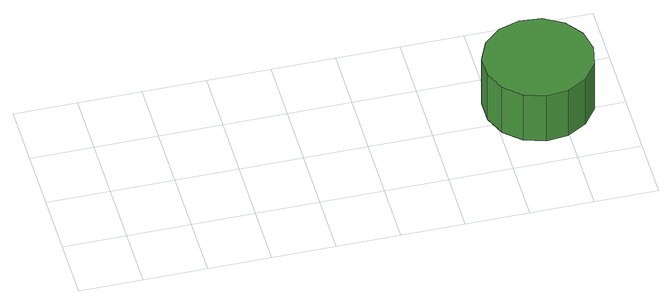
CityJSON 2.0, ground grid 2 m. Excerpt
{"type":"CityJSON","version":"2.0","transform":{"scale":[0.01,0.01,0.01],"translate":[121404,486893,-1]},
"CityObjects":{
"tree1":{"type":"SolitaryVegetationObject","attributes":{"function":"something"}},
"tree2":{"type":"SolitaryVegetationObject","attributes":{"function":"something"},"geometry":[{"type":"MultiSurface","lod":"1","boundaries":[[[0,1,2,3,4,5,6,7,8,9,10,11,12,13,14]],[[15,16,17,18,19,20,21,22,23,24,25,26,27,28,29]],[[0,29,28,1]],[[1,28,27,2]],[[2,27,26,3]],[[3,26,25,4]],[[4,25,24,5]],[[5,24,23,6]],[[6,23,22,7]],[[7,22,21,8]],[[8,21,20,9]],[[9,20,19,10]],[[10,19,18,11]],[[11,18,17,12]],[[12,17,16,13]],[[13,16,15,14]],[[14,15,29,0]]]}]}
},
"vertices":[
[1515,263,269],[1500,333,269],[1458,390,269],[1396,426,269],[1326,433,269],[1258,411,269],[1205,364,269],[1176,299,269],[1176,228,269],[1205,162,269],[1258,115,269],[1326,93,269],[1396,100,269],[1458,136,269],[1500,193,269],[1500,193,83],[1458,136,83],[1396,100,83],[1326,93,83],[1258,115,83],[1205,162,83],[1176,228,83],[1176,299,83],[1205,364,83],[1258,411,83],[1326,433,83],[1396,426,83],[1458,390,83],[1500,333,83],[1515,263,83]
]}
